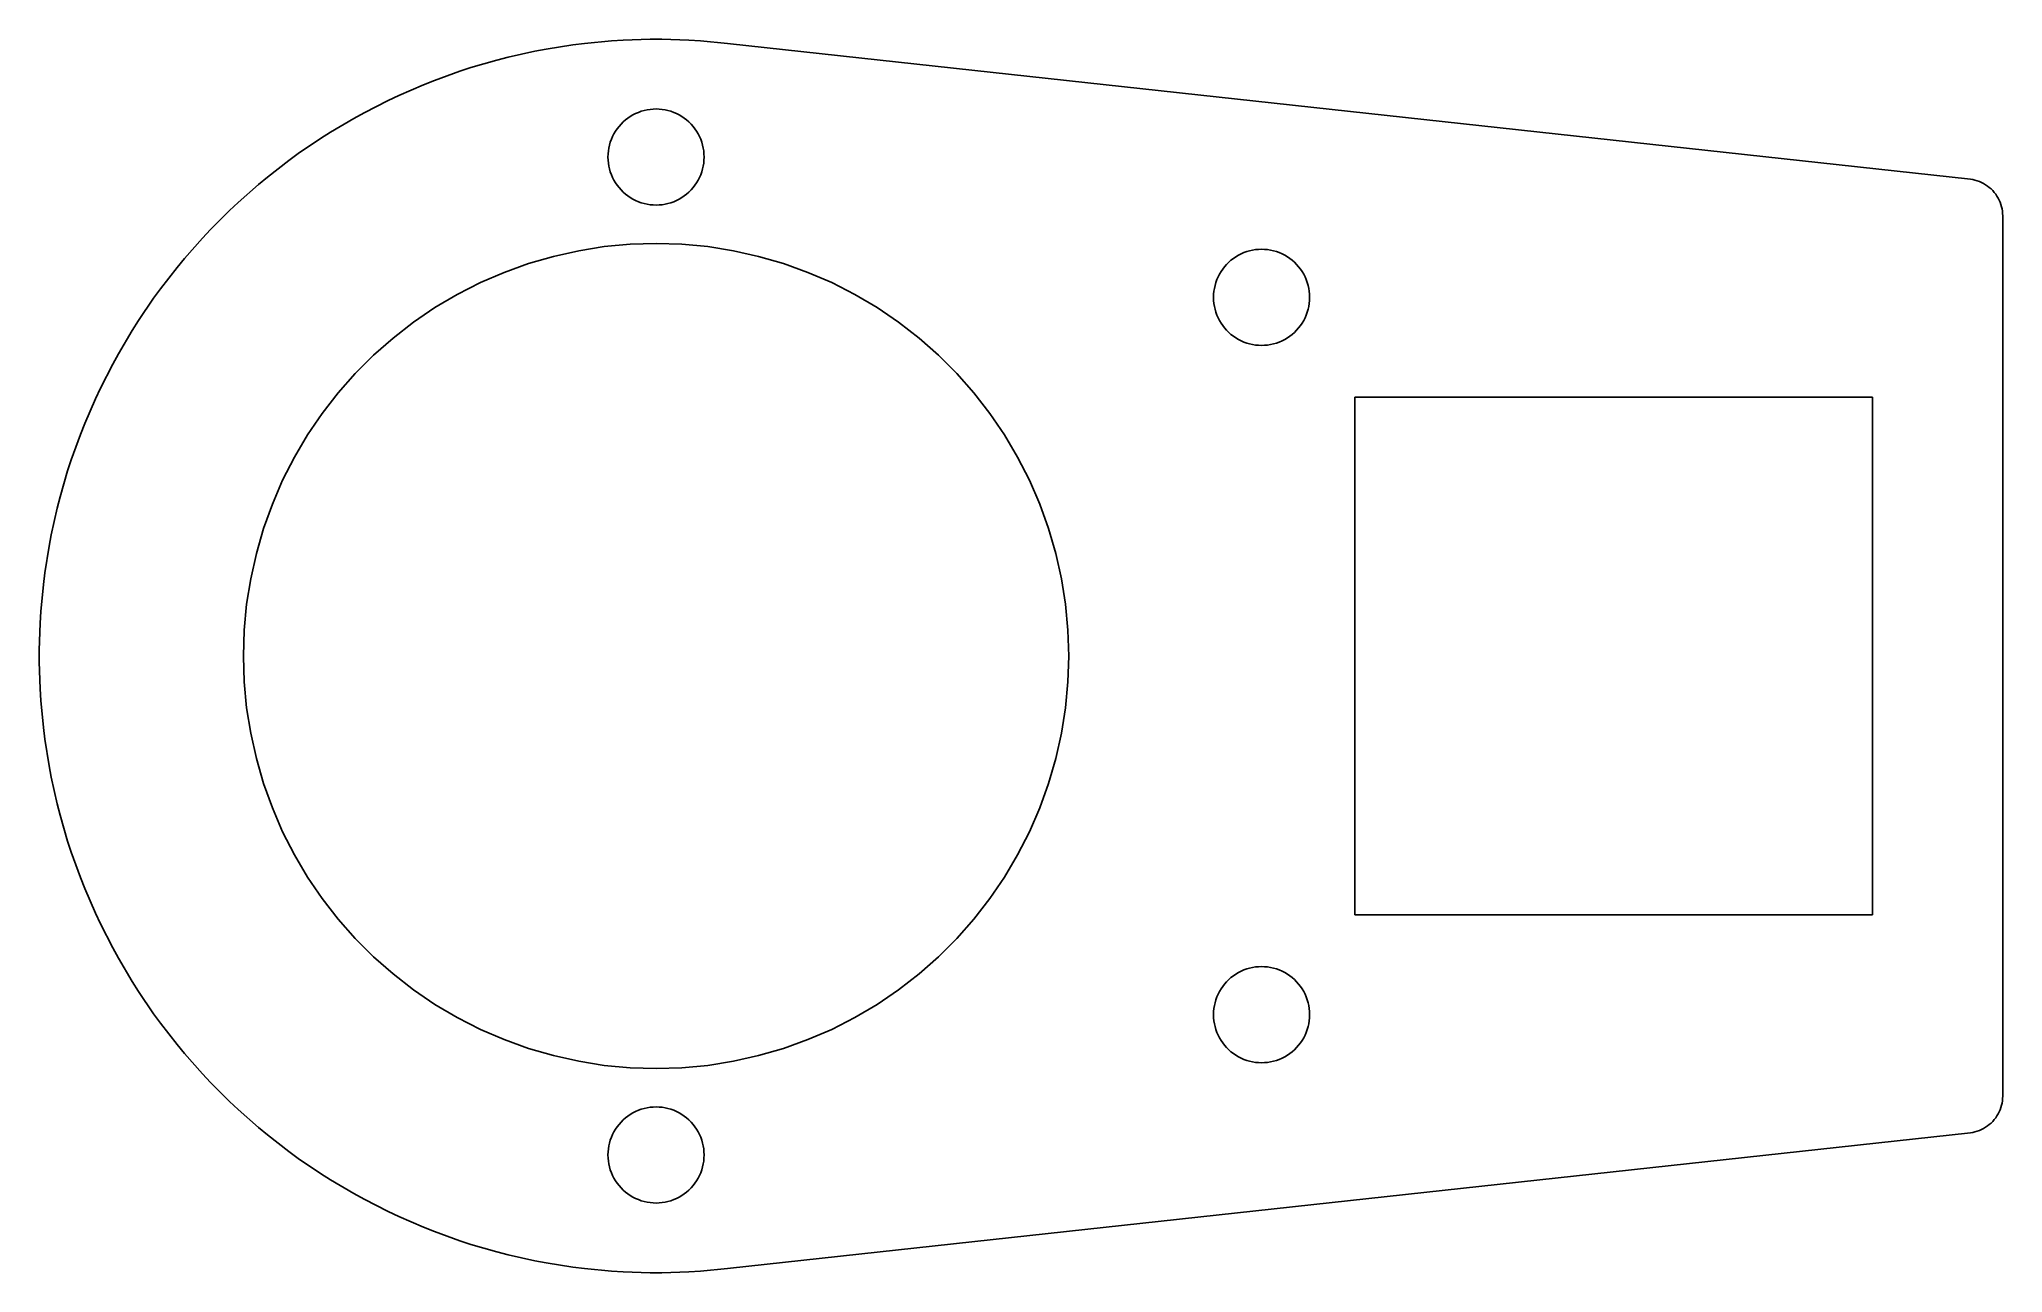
# Model space of a CAD drawing. Header units: metres. Extents: x -53.1 to 0, y -3.8 to 29.6.
import ezdxf

# ---------------------------------------------------------------- set-up
doc = ezdxf.new("R2010")
doc.units = ezdxf.units.M

msp = doc.modelspace()

# ---------------------------------------------------------------- linework, layer by layer
for p, q in [((-39.7143, 29.2668), (-40.4297, 29.1069)), ((-39.4047, 29.3259), (-39.7143, 29.2668)), ((-38.6809, 29.4405), (-39.4047, 29.3259)), ((-38.3675, 29.4801), (-38.6809, 29.4405)), ((-37.6384, 29.549), (-38.3675, 29.4801)), ((-37.3232, 29.5688), (-37.6384, 29.549)), ((-36.5907, 29.5919), (-37.3232, 29.5688)), ((-36.2753, 29.5919), (-36.5907, 29.5919)), ((-35.5428, 29.5688), (-36.2753, 29.5919)), ((-35.2276, 29.549), (-35.5428, 29.5688)), ((-34.4985, 29.4801), (-35.2276, 29.549)), ((-0.87468, 25.8046), (-34.4985, 29.4801)), ((-41.7396, 28.7263), (-42.4286, 28.4782)), ((-41.4388, 28.824), (-41.7396, 28.7263)), ((-40.7355, 29.0284), (-41.4388, 28.824)), ((-40.4297, 29.1069), (-40.7355, 29.0284)), ((-42.7221, 28.362), (-43.3945, 28.071)), ((-42.4286, 28.4782), (-42.7221, 28.362)), ((-43.6802, 27.9366), (-44.3327, 27.6041)), ((-43.3945, 28.071), (-43.6802, 27.9366)), ((-36.9116, 27.6149), (-36.8347, 27.6426)), ((-36.8347, 27.6426), (-36.7563, 27.6654)), ((-36.7563, 27.6654), (-36.6766, 27.6832)), ((-36.6766, 27.6832), (-36.5959, 27.696)), ((-36.5959, 27.696), (-36.5146, 27.7037)), ((-36.5146, 27.7037), (-36.433, 27.7062)), ((-36.433, 27.7062), (-36.3514, 27.7037)), ((-36.3514, 27.7037), (-36.2701, 27.696)), ((-36.2701, 27.696), (-36.1894, 27.6832)), ((-36.1894, 27.6832), (-36.1097, 27.6654)), ((-36.1097, 27.6654), (-36.0313, 27.6426)), ((-36.0313, 27.6426), (-35.9544, 27.6149)), ((-44.6099, 27.4518), (-45.2403, 27.0789)), ((-44.3327, 27.6041), (-44.6099, 27.4518)), ((-37.5722, 27.0325), (-37.5306, 27.1028)), ((-37.5306, 27.1028), (-37.4847, 27.1704)), ((-37.4847, 27.1704), (-37.4347, 27.2349)), ((-37.4347, 27.2349), (-37.3806, 27.2962)), ((-37.3806, 27.2962), (-37.3229, 27.3539)), ((-37.3229, 27.3539), (-37.2616, 27.4079)), ((-37.2616, 27.4079), (-37.1971, 27.458)), ((-37.1971, 27.458), (-37.1296, 27.5039)), ((-37.1296, 27.5039), (-37.0593, 27.5454)), ((-37.0593, 27.5454), (-36.9865, 27.5825)), ((-36.9865, 27.5825), (-36.9116, 27.6149)), ((-35.9544, 27.6149), (-35.8795, 27.5825)), ((-35.8795, 27.5825), (-35.8067, 27.5454)), ((-35.8067, 27.5454), (-35.7364, 27.5039)), ((-35.7364, 27.5039), (-35.6689, 27.458)), ((-35.6689, 27.458), (-35.6044, 27.4079)), ((-35.6044, 27.4079), (-35.5431, 27.3539)), ((-35.5431, 27.3539), (-35.4854, 27.2962)), ((-35.4854, 27.2962), (-35.4313, 27.2349)), ((-35.4313, 27.2349), (-35.3813, 27.1704)), ((-35.3813, 27.1704), (-35.3354, 27.1028)), ((-35.3354, 27.1028), (-35.2938, 27.0325)), ((-45.5069, 26.9097), (-46.1127, 26.498)), ((-45.2403, 27.0789), (-45.5069, 26.9097)), ((-37.7304, 26.4879), (-37.7227, 26.5692)), ((-37.7227, 26.5692), (-37.71, 26.6498)), ((-37.71, 26.6498), (-37.6922, 26.7295)), ((-37.6922, 26.7295), (-37.6694, 26.808)), ((-37.6694, 26.808), (-37.6417, 26.8848)), ((-37.6417, 26.8848), (-37.6093, 26.9598)), ((-37.6093, 26.9598), (-37.5722, 27.0325)), ((-35.2938, 27.0325), (-35.2567, 26.9598)), ((-35.2567, 26.9598), (-35.2243, 26.8848)), ((-35.2243, 26.8848), (-35.1966, 26.808)), ((-35.1966, 26.808), (-35.1738, 26.7295)), ((-35.1738, 26.7295), (-35.156, 26.6498)), ((-35.156, 26.6498), (-35.1433, 26.5692)), ((-35.1433, 26.5692), (-35.1356, 26.4879)), ((-46.3682, 26.3124), (-46.9473, 25.8632)), ((-46.1127, 26.498), (-46.3682, 26.3124)), ((-37.733, 26.4062), (-37.7304, 26.4879)), ((-37.7304, 26.3246), (-37.733, 26.4062)), ((-37.7227, 26.2433), (-37.7304, 26.3246)), ((-37.71, 26.1626), (-37.7227, 26.2433)), ((-37.6922, 26.0829), (-37.71, 26.1626)), ((-37.6694, 26.0045), (-37.6922, 26.0829)), ((-35.1738, 26.0829), (-35.1966, 26.0045)), ((-35.156, 26.1626), (-35.1738, 26.0829)), ((-35.1433, 26.2433), (-35.156, 26.1626)), ((-35.1356, 26.3246), (-35.1433, 26.2433)), ((-35.1356, 26.4879), (-35.133, 26.4062)), ((-35.133, 26.4062), (-35.1356, 26.3246)), ((-47.1903, 25.6622), (-47.7398, 25.1777)), ((-46.9473, 25.8632), (-47.1903, 25.6622)), ((-37.6417, 25.9277), (-37.6694, 26.0045)), ((-37.6093, 25.8527), (-37.6417, 25.9277)), ((-37.5722, 25.78), (-37.6093, 25.8527)), ((-37.5306, 25.7097), (-37.5722, 25.78)), ((-37.4847, 25.6421), (-37.5306, 25.7097)), ((-37.4347, 25.5776), (-37.4847, 25.6421)), ((-37.3806, 25.5163), (-37.4347, 25.5776)), ((-37.3229, 25.4586), (-37.3806, 25.5163)), ((-35.4854, 25.5163), (-35.5431, 25.4586)), ((-35.4313, 25.5776), (-35.4854, 25.5163)), ((-35.3813, 25.6421), (-35.4313, 25.5776)), ((-35.3354, 25.7097), (-35.3813, 25.6421)), ((-35.2938, 25.78), (-35.3354, 25.7097)), ((-35.2567, 25.8527), (-35.2938, 25.78)), ((-35.2243, 25.9277), (-35.2567, 25.8527)), ((-35.1966, 26.0045), (-35.2243, 25.9277)), ((-0.812622, 25.7948), (-0.87468, 25.8046)), ((-0.751312, 25.7811), (-0.812622, 25.7948)), ((-0.690994, 25.7635), (-0.751312, 25.7811)), ((-0.631882, 25.7423), (-0.690994, 25.7635)), ((-0.574234, 25.7173), (-0.631882, 25.7423)), ((-0.51825, 25.6888), (-0.574234, 25.7173)), ((-0.464188, 25.6568), (-0.51825, 25.6888)), ((-0.412216, 25.6215), (-0.464188, 25.6568)), ((-0.362579, 25.583), (-0.412216, 25.6215)), ((-0.31546, 25.5415), (-0.362579, 25.583)), ((-0.271042, 25.497), (-0.31546, 25.5415)), ((-0.229492, 25.4499), (-0.271042, 25.497)), ((-47.7398, 25.1777), (-47.9703, 24.9613)), ((-37.2616, 25.4046), (-37.3229, 25.4586)), ((-37.1971, 25.3545), (-37.2616, 25.4046)), ((-37.1296, 25.3086), (-37.1971, 25.3545)), ((-37.0593, 25.267), (-37.1296, 25.3086)), ((-36.9865, 25.23), (-37.0593, 25.267)), ((-36.9116, 25.1975), (-36.9865, 25.23)), ((-36.8347, 25.1699), (-36.9116, 25.1975)), ((-36.7563, 25.1471), (-36.8347, 25.1699)), ((-36.6766, 25.1293), (-36.7563, 25.1471)), ((-36.5959, 25.1165), (-36.6766, 25.1293)), ((-36.5146, 25.1088), (-36.5959, 25.1165)), ((-36.433, 25.1062), (-36.5146, 25.1088)), ((-36.3514, 25.1088), (-36.433, 25.1062)), ((-36.2701, 25.1165), (-36.3514, 25.1088)), ((-36.1894, 25.1293), (-36.2701, 25.1165)), ((-36.1097, 25.1471), (-36.1894, 25.1293)), ((-36.0313, 25.1699), (-36.1097, 25.1471)), ((-35.9544, 25.1975), (-36.0313, 25.1699)), ((-35.8795, 25.23), (-35.9544, 25.1975)), ((-35.8067, 25.267), (-35.8795, 25.23)), ((-35.7364, 25.3086), (-35.8067, 25.267)), ((-35.6689, 25.3545), (-35.7364, 25.3086)), ((-35.6044, 25.4046), (-35.6689, 25.3545)), ((-35.5431, 25.4586), (-35.6044, 25.4046)), ((-0.190994, 25.4003), (-0.229492, 25.4499)), ((-0.155685, 25.3483), (-0.190994, 25.4003)), ((-0.123703, 25.2943), (-0.155685, 25.3483)), ((-0.095184, 25.2383), (-0.123703, 25.2943)), ((-0.070236, 25.1806), (-0.095184, 25.2383)), ((-0.04895, 25.1215), (-0.070236, 25.1806)), ((-0.031418, 25.0612), (-0.04895, 25.1215)), ((-0.017715, 24.9999), (-0.031418, 25.0612)), ((-0.007889, 24.9378), (-0.017715, 24.9999)), ((-48.488, 24.4436), (-48.7045, 24.213)), ((-47.9703, 24.9613), (-48.488, 24.4436)), ((-0.001984, 24.8753), (-0.007889, 24.9378)), ((0, 24.8125), (-0.001984, 24.8753)), ((0, 1), (0, 24.8125)), ((-48.7045, 24.213), (-49.189, 23.6635)), ((-38.5248, 23.8718), (-37.8321, 23.9816)), ((-37.8321, 23.9816), (-37.1339, 24.0475)), ((-37.1339, 24.0475), (-36.433, 24.0696)), ((-36.433, 24.0696), (-35.732, 24.0475)), ((-35.732, 24.0475), (-35.0339, 23.9816)), ((-35.0339, 23.9816), (-34.3412, 23.8718)), ((-20.2129, 23.8996), (-20.1316, 23.9073)), ((-20.1316, 23.9073), (-20.05, 23.9098)), ((-20.05, 23.9098), (-19.9684, 23.9073)), ((-19.9684, 23.9073), (-19.8871, 23.8996)), ((-49.39, 23.4205), (-49.8391, 22.8415)), ((-49.189, 23.6635), (-49.39, 23.4205)), ((-40.5425, 23.2856), (-39.8826, 23.5232)), ((-39.8826, 23.5232), (-39.2092, 23.7189)), ((-39.2092, 23.7189), (-38.5248, 23.8718)), ((-34.3412, 23.8718), (-33.6568, 23.7189)), ((-33.6568, 23.7189), (-32.9833, 23.5232)), ((-32.9833, 23.5232), (-32.3235, 23.2856)), ((-21.1476, 23.3064), (-21.1017, 23.374)), ((-21.1017, 23.374), (-21.0517, 23.4385)), ((-21.0517, 23.4385), (-20.9977, 23.4997)), ((-20.9977, 23.4997), (-20.9399, 23.5575)), ((-20.9399, 23.5575), (-20.8786, 23.6115)), ((-20.8786, 23.6115), (-20.8141, 23.6616)), ((-20.8141, 23.6616), (-20.7466, 23.7075)), ((-20.7466, 23.7075), (-20.6763, 23.749)), ((-20.6763, 23.749), (-20.6035, 23.7861)), ((-20.6035, 23.7861), (-20.5285, 23.8185)), ((-20.5285, 23.8185), (-20.4517, 23.8462)), ((-20.4517, 23.8462), (-20.3733, 23.869)), ((-20.3733, 23.869), (-20.2936, 23.8868)), ((-20.2936, 23.8868), (-20.2129, 23.8996)), ((-19.8871, 23.8996), (-19.8064, 23.8868)), ((-19.8064, 23.8868), (-19.7267, 23.869)), ((-19.7267, 23.869), (-19.6483, 23.8462)), ((-19.6483, 23.8462), (-19.5714, 23.8185)), ((-19.5714, 23.8185), (-19.4965, 23.7861)), ((-19.4965, 23.7861), (-19.4237, 23.749)), ((-19.4237, 23.749), (-19.3534, 23.7075)), ((-19.3534, 23.7075), (-19.2859, 23.6616)), ((-19.2859, 23.6616), (-19.2213, 23.6115)), ((-19.2213, 23.6115), (-19.1601, 23.5575)), ((-19.1601, 23.5575), (-19.1023, 23.4997)), ((-19.1023, 23.4997), (-19.0483, 23.4385)), ((-19.0483, 23.4385), (-18.9983, 23.374)), ((-18.9983, 23.374), (-18.9524, 23.3064)), ((-49.8391, 22.8415), (-50.0248, 22.586)), ((-41.811, 22.6888), (-41.1861, 23.0071)), ((-41.1861, 23.0071), (-40.5425, 23.2856)), ((-32.3235, 23.2856), (-31.6799, 23.0071)), ((-31.6799, 23.0071), (-31.055, 22.6888)), ((-21.3397, 22.7728), (-21.327, 22.8534)), ((-21.327, 22.8534), (-21.3091, 22.9331)), ((-21.3091, 22.9331), (-21.2864, 23.0116)), ((-21.2864, 23.0116), (-21.2587, 23.0884)), ((-21.2587, 23.0884), (-21.2263, 23.1633)), ((-21.2263, 23.1633), (-21.1892, 23.2361)), ((-21.1892, 23.2361), (-21.1476, 23.3064)), ((-18.9524, 23.3064), (-18.9108, 23.2361)), ((-18.9108, 23.2361), (-18.8737, 23.1633)), ((-18.8737, 23.1633), (-18.8413, 23.0884)), ((-18.8413, 23.0884), (-18.8136, 23.0116)), ((-18.8136, 23.0116), (-18.7908, 22.9331)), ((-18.7908, 22.9331), (-18.773, 22.8534)), ((-18.773, 22.8534), (-18.7602, 22.7728)), ((-50.0248, 22.586), (-50.4365, 21.9801)), ((-42.9946, 21.9376), (-42.4146, 22.3318)), ((-42.4146, 22.3318), (-41.811, 22.6888)), ((-31.055, 22.6888), (-30.4514, 22.3318)), ((-30.4514, 22.3318), (-29.8714, 21.9376)), ((-21.35, 22.6098), (-21.3474, 22.6915)), ((-21.3474, 22.5282), (-21.35, 22.6098)), ((-21.3474, 22.6915), (-21.3397, 22.7728)), ((-21.3397, 22.4469), (-21.3474, 22.5282)), ((-21.327, 22.3662), (-21.3397, 22.4469)), ((-21.3091, 22.2865), (-21.327, 22.3662)), ((-18.773, 22.3662), (-18.7908, 22.2865)), ((-18.7602, 22.4469), (-18.773, 22.3662)), ((-18.7602, 22.7728), (-18.7526, 22.6915)), ((-18.7526, 22.5282), (-18.7602, 22.4469)), ((-18.7526, 22.6915), (-18.75, 22.6098)), ((-18.75, 22.6098), (-18.7526, 22.5282)), ((-50.4365, 21.9801), (-50.6057, 21.7136)), ((-43.5488, 21.5077), (-42.9946, 21.9376)), ((-29.8714, 21.9376), (-29.3172, 21.5077)), ((-21.2864, 22.2081), (-21.3091, 22.2865)), ((-21.2587, 22.1313), (-21.2864, 22.2081)), ((-21.2263, 22.0563), (-21.2587, 22.1313)), ((-21.1892, 21.9836), (-21.2263, 22.0563)), ((-21.1476, 21.9133), (-21.1892, 21.9836)), ((-21.1017, 21.8457), (-21.1476, 21.9133)), ((-21.0517, 21.7812), (-21.1017, 21.8457)), ((-20.9977, 21.7199), (-21.0517, 21.7812)), ((-19.0483, 21.7812), (-19.1023, 21.7199)), ((-18.9983, 21.8457), (-19.0483, 21.7812)), ((-18.9524, 21.9133), (-18.9983, 21.8457)), ((-18.9108, 21.9836), (-18.9524, 21.9133)), ((-18.8737, 22.0563), (-18.9108, 21.9836)), ((-18.8413, 22.1313), (-18.8737, 22.0563)), ((-18.8136, 22.2081), (-18.8413, 22.1313)), ((-18.7908, 22.2865), (-18.8136, 22.2081)), ((-50.6057, 21.7136), (-50.9785, 21.0832)), ((-44.0748, 21.044), (-43.5488, 21.5077)), ((-29.3172, 21.5077), (-28.7912, 21.044)), ((-20.9399, 21.6622), (-20.9977, 21.7199)), ((-20.8786, 21.6082), (-20.9399, 21.6622)), ((-20.8141, 21.5581), (-20.8786, 21.6082)), ((-20.7466, 21.5122), (-20.8141, 21.5581)), ((-20.6763, 21.4706), (-20.7466, 21.5122)), ((-20.6035, 21.4336), (-20.6763, 21.4706)), ((-20.5285, 21.4011), (-20.6035, 21.4336)), ((-20.4517, 21.3735), (-20.5285, 21.4011)), ((-20.3733, 21.3507), (-20.4517, 21.3735)), ((-20.2936, 21.3329), (-20.3733, 21.3507)), ((-20.2129, 21.3201), (-20.2936, 21.3329)), ((-20.1316, 21.3124), (-20.2129, 21.3201)), ((-20.05, 21.3098), (-20.1316, 21.3124)), ((-19.9684, 21.3124), (-20.05, 21.3098)), ((-19.8871, 21.3201), (-19.9684, 21.3124)), ((-19.8064, 21.3329), (-19.8871, 21.3201)), ((-19.7267, 21.3507), (-19.8064, 21.3329)), ((-19.6483, 21.3735), (-19.7267, 21.3507)), ((-19.5714, 21.4011), (-19.6483, 21.3735)), ((-19.4965, 21.4336), (-19.5714, 21.4011)), ((-19.4237, 21.4706), (-19.4965, 21.4336)), ((-19.3534, 21.5122), (-19.4237, 21.4706)), ((-19.2859, 21.5581), (-19.3534, 21.5122)), ((-19.2213, 21.6082), (-19.2859, 21.5581)), ((-19.1601, 21.6622), (-19.2213, 21.6082)), ((-19.1023, 21.7199), (-19.1601, 21.6622)), ((-51.1309, 20.806), (-51.4633, 20.1535)), ((-50.9785, 21.0832), (-51.1309, 20.806)), ((-44.5707, 20.5481), (-44.0748, 21.044)), ((-28.7912, 21.044), (-28.2953, 20.5481)), ((-45.0345, 20.022), (-44.5707, 20.5481)), ((-28.2953, 20.5481), (-27.8315, 20.022)), ((-51.5978, 19.8678), (-51.8888, 19.1953)), ((-51.4633, 20.1535), (-51.5978, 19.8678)), ((-45.4643, 19.4679), (-45.0345, 20.022)), ((-27.8315, 20.022), (-27.4017, 19.4679)), ((-17.525, 5.90625), (-17.525, 19.9062)), ((-17.525, 19.9062), (-3.52499, 19.9062)), ((-3.52499, 19.9062), (-3.52499, 5.90625)), ((-51.8888, 19.1953), (-52.005, 18.9018)), ((-45.8585, 18.8878), (-45.4643, 19.4679)), ((-27.4017, 19.4679), (-27.0075, 18.8878)), ((-52.005, 18.9018), (-52.2531, 18.2128)), ((-46.2155, 18.2842), (-45.8585, 18.8878)), ((-27.0075, 18.8878), (-26.6505, 18.2842)), ((-52.2531, 18.2128), (-52.3508, 17.912)), ((-46.5339, 17.6594), (-46.2155, 18.2842)), ((-26.6505, 18.2842), (-26.3321, 17.6594)), ((-52.3508, 17.912), (-52.5551, 17.2087)), ((-46.8124, 17.0157), (-46.5339, 17.6594)), ((-26.3321, 17.6594), (-26.0536, 17.0157)), ((-52.5551, 17.2087), (-52.6336, 16.903)), ((-47.05, 16.3559), (-46.8124, 17.0157)), ((-26.0536, 17.0157), (-25.816, 16.3559)), ((-52.6336, 16.903), (-52.7935, 16.1876)), ((-52.7935, 16.1876), (-52.8526, 15.8779)), ((-47.2456, 15.6824), (-47.05, 16.3559)), ((-25.816, 16.3559), (-25.6204, 15.6824)), ((-52.8526, 15.8779), (-52.9672, 15.1542)), ((-47.3986, 14.998), (-47.2456, 15.6824)), ((-25.6204, 15.6824), (-25.4674, 14.998)), ((-52.9672, 15.1542), (-53.0068, 14.8407)), ((-47.5083, 14.3054), (-47.3986, 14.998)), ((-25.4674, 14.998), (-25.3577, 14.3054)), ((-53.0068, 14.8407), (-53.0757, 14.1117)), ((-53.0757, 14.1117), (-53.0956, 13.7965)), ((-47.5743, 13.6072), (-47.5083, 14.3054)), ((-25.3577, 14.3054), (-25.2917, 13.6072)), ((-53.0956, 13.7965), (-53.1186, 13.0639)), ((-47.5963, 12.9062), (-47.5743, 13.6072)), ((-25.2917, 13.6072), (-25.2697, 12.9062)), ((-53.1186, 13.0639), (-53.1186, 12.7486)), ((-53.1186, 12.7486), (-53.0956, 12.016)), ((-47.5743, 12.2053), (-47.5963, 12.9062)), ((-25.2697, 12.9062), (-25.2917, 12.2053)), ((-53.0956, 12.016), (-53.0757, 11.7008)), ((-53.0757, 11.7008), (-53.0068, 10.9718)), ((-47.5083, 11.5071), (-47.5743, 12.2053)), ((-25.2917, 12.2053), (-25.3577, 11.5071)), ((-47.3986, 10.8144), (-47.5083, 11.5071)), ((-25.3577, 11.5071), (-25.4674, 10.8144)), ((-53.0068, 10.9718), (-52.9672, 10.6583)), ((-52.9672, 10.6583), (-52.8526, 9.93459)), ((-47.2456, 10.13), (-47.3986, 10.8144)), ((-25.4674, 10.8144), (-25.6204, 10.13)), ((-47.05, 9.45659), (-47.2456, 10.13)), ((-25.6204, 10.13), (-25.816, 9.45659)), ((-52.8526, 9.93459), (-52.7935, 9.62494)), ((-52.7935, 9.62494), (-52.6336, 8.90953)), ((-46.8124, 8.79675), (-47.05, 9.45659)), ((-25.816, 9.45659), (-26.0536, 8.79675)), ((-52.6336, 8.90953), (-52.5551, 8.60378)), ((-52.5551, 8.60378), (-52.3508, 7.90047)), ((-46.5339, 8.15312), (-46.8124, 8.79675)), ((-26.0536, 8.79675), (-26.3321, 8.15312)), ((-46.2155, 7.52826), (-46.5339, 8.15312)), ((-26.3321, 8.15312), (-26.6505, 7.52826)), ((-52.3508, 7.90047), (-52.2531, 7.59967)), ((-52.2531, 7.59967), (-52.005, 6.91068)), ((-45.8585, 6.92464), (-46.2155, 7.52826)), ((-26.6505, 7.52826), (-27.0075, 6.92464)), ((-52.005, 6.91068), (-51.8888, 6.61719)), ((-45.4643, 6.3446), (-45.8585, 6.92464)), ((-27.0075, 6.92464), (-27.4017, 6.3446)), ((-51.8888, 6.61719), (-51.5978, 5.94472)), ((-51.5978, 5.94472), (-51.4633, 5.65903)), ((-45.0345, 5.79047), (-45.4643, 6.3446)), ((-27.4017, 6.3446), (-27.8315, 5.79047)), ((-3.52499, 5.90625), (-17.525, 5.90625)), ((-51.4633, 5.65903), (-51.1309, 5.0065)), ((-44.5707, 5.26442), (-45.0345, 5.79047)), ((-27.8315, 5.79047), (-28.2953, 5.26442)), ((-51.1309, 5.0065), (-50.9785, 4.72931)), ((-44.0748, 4.76852), (-44.5707, 5.26442)), ((-28.2953, 5.26442), (-28.7912, 4.76852)), ((-50.9785, 4.72931), (-50.6057, 4.09892)), ((-43.5488, 4.30475), (-44.0748, 4.76852)), ((-42.9946, 3.87492), (-43.5488, 4.30475)), ((-29.3172, 4.30475), (-29.8714, 3.87492)), ((-28.7912, 4.76852), (-29.3172, 4.30475)), ((-20.8786, 4.20432), (-20.8141, 4.25436)), ((-20.8141, 4.25436), (-20.7466, 4.30028)), ((-20.7466, 4.30028), (-20.6763, 4.34184)), ((-20.6763, 4.34184), (-20.6035, 4.37892)), ((-20.6035, 4.37892), (-20.5285, 4.41136)), ((-20.5285, 4.41136), (-20.4517, 4.43903)), ((-20.4517, 4.43903), (-20.3733, 4.46181)), ((-20.3733, 4.46181), (-20.2936, 4.47963)), ((-20.2936, 4.47963), (-20.2129, 4.4924)), ((-20.2129, 4.4924), (-20.1316, 4.50008)), ((-20.1316, 4.50008), (-20.05, 4.50266)), ((-20.05, 4.50266), (-19.9684, 4.50008)), ((-19.9684, 4.50008), (-19.8871, 4.4924)), ((-19.8871, 4.4924), (-19.8064, 4.47963)), ((-19.8064, 4.47963), (-19.7267, 4.46181)), ((-19.7267, 4.46181), (-19.6483, 4.43903)), ((-19.6483, 4.43903), (-19.5714, 4.41136)), ((-19.5714, 4.41136), (-19.4965, 4.37892)), ((-19.4965, 4.37892), (-19.4237, 4.34184)), ((-19.4237, 4.34184), (-19.3534, 4.30028)), ((-19.3534, 4.30028), (-19.2859, 4.25436)), ((-19.2859, 4.25436), (-19.2213, 4.20432)), ((-50.6057, 4.09892), (-50.4365, 3.83235)), ((-50.4365, 3.83235), (-50.0248, 3.22655)), ((-42.4146, 3.48073), (-42.9946, 3.87492)), ((-29.8714, 3.87492), (-30.4514, 3.48073)), ((-21.2587, 3.68121), (-21.2263, 3.75616)), ((-21.2263, 3.75616), (-21.1892, 3.82893)), ((-21.1892, 3.82893), (-21.1476, 3.89923)), ((-21.1476, 3.89923), (-21.1017, 3.96677)), ((-21.1017, 3.96677), (-21.0517, 4.0313)), ((-21.0517, 4.0313), (-20.9977, 4.09256)), ((-20.9977, 4.09256), (-20.9399, 4.15031)), ((-20.9399, 4.15031), (-20.8786, 4.20432)), ((-19.2213, 4.20432), (-19.1601, 4.15031)), ((-19.1601, 4.15031), (-19.1023, 4.09256)), ((-19.1023, 4.09256), (-19.0483, 4.0313)), ((-19.0483, 4.0313), (-18.9983, 3.96677)), ((-18.9983, 3.96677), (-18.9524, 3.89923)), ((-18.9524, 3.89923), (-18.9108, 3.82893)), ((-18.9108, 3.82893), (-18.8737, 3.75616)), ((-18.8737, 3.75616), (-18.8413, 3.68121)), ((-50.0248, 3.22655), (-49.8391, 2.97101)), ((-41.811, 3.12373), (-42.4146, 3.48073)), ((-30.4514, 3.48073), (-31.055, 3.12373)), ((-21.35, 3.20265), (-21.3474, 3.28427)), ((-21.3474, 3.12102), (-21.35, 3.20265)), ((-21.3474, 3.28427), (-21.3397, 3.36559)), ((-21.3397, 3.36559), (-21.327, 3.44624)), ((-21.327, 3.44624), (-21.3091, 3.52594)), ((-21.3091, 3.52594), (-21.2864, 3.60437)), ((-21.2864, 3.60437), (-21.2587, 3.68121)), ((-18.8413, 3.68121), (-18.8136, 3.60437)), ((-18.8136, 3.60437), (-18.7908, 3.52594)), ((-18.7908, 3.52594), (-18.773, 3.44624)), ((-18.773, 3.44624), (-18.7602, 3.36559)), ((-18.7602, 3.36559), (-18.7526, 3.28427)), ((-18.7526, 3.28427), (-18.75, 3.20265)), ((-18.75, 3.20265), (-18.7526, 3.12102)), ((-49.8391, 2.97101), (-49.39, 2.39195)), ((-41.1861, 2.80536), (-41.811, 3.12373)), ((-40.5425, 2.52684), (-41.1861, 2.80536)), ((-31.6799, 2.80536), (-32.3235, 2.52684)), ((-31.055, 3.12373), (-31.6799, 2.80536)), ((-21.3397, 3.03972), (-21.3474, 3.12102)), ((-21.327, 2.95905), (-21.3397, 3.03972)), ((-21.3091, 2.87935), (-21.327, 2.95905)), ((-21.2864, 2.80093), (-21.3091, 2.87935)), ((-21.2587, 2.72409), (-21.2864, 2.80093)), ((-21.2263, 2.64914), (-21.2587, 2.72409)), ((-18.8413, 2.72409), (-18.8737, 2.64914)), ((-18.8136, 2.80093), (-18.8413, 2.72409)), ((-18.7908, 2.87935), (-18.8136, 2.80093)), ((-18.773, 2.95905), (-18.7908, 2.87935)), ((-18.7602, 3.03972), (-18.773, 2.95905)), ((-18.7526, 3.12102), (-18.7602, 3.03972)), ((-49.39, 2.39195), (-49.189, 2.14897)), ((-49.189, 2.14897), (-48.7045, 1.59946)), ((-39.8826, 2.28928), (-40.5425, 2.52684)), ((-39.2092, 2.09363), (-39.8826, 2.28928)), ((-32.9833, 2.28928), (-33.6568, 2.09363)), ((-32.3235, 2.52684), (-32.9833, 2.28928)), ((-21.1892, 2.57637), (-21.2263, 2.64914)), ((-21.1476, 2.50607), (-21.1892, 2.57637)), ((-21.1017, 2.43852), (-21.1476, 2.50607)), ((-21.0517, 2.37399), (-21.1017, 2.43852)), ((-20.9977, 2.31274), (-21.0517, 2.37399)), ((-20.9399, 2.25499), (-20.9977, 2.31274)), ((-20.8786, 2.20099), (-20.9399, 2.25499)), ((-20.8141, 2.15092), (-20.8786, 2.20099)), ((-20.7466, 2.10503), (-20.8141, 2.15092)), ((-19.2859, 2.15092), (-19.3534, 2.10503)), ((-19.2213, 2.20099), (-19.2859, 2.15092)), ((-19.1601, 2.25499), (-19.2213, 2.20099)), ((-19.1023, 2.31274), (-19.1601, 2.25499)), ((-19.0483, 2.37399), (-19.1023, 2.31274)), ((-18.9983, 2.43852), (-19.0483, 2.37399)), ((-18.9524, 2.50607), (-18.9983, 2.43852)), ((-18.9108, 2.57637), (-18.9524, 2.50607)), ((-18.8737, 2.64914), (-18.9108, 2.57637)), ((-48.7045, 1.59946), (-48.488, 1.36893)), ((-38.5248, 1.94064), (-39.2092, 2.09363)), ((-37.8321, 1.83093), (-38.5248, 1.94064)), ((-37.1339, 1.76494), (-37.8321, 1.83093)), ((-36.433, 1.7429), (-37.1339, 1.76494)), ((-35.732, 1.76494), (-36.433, 1.7429)), ((-35.0339, 1.83093), (-35.732, 1.76494)), ((-34.3412, 1.94064), (-35.0339, 1.83093)), ((-33.6568, 2.09363), (-34.3412, 1.94064)), ((-20.6763, 2.06345), (-20.7466, 2.10503)), ((-20.6035, 2.02637), (-20.6763, 2.06345)), ((-20.5285, 1.99394), (-20.6035, 2.02637)), ((-20.4517, 1.96628), (-20.5285, 1.99394)), ((-20.3733, 1.9435), (-20.4517, 1.96628)), ((-20.2936, 1.92567), (-20.3733, 1.9435)), ((-20.2129, 1.9129), (-20.2936, 1.92567)), ((-20.1316, 1.90521), (-20.2129, 1.9129)), ((-20.05, 1.90265), (-20.1316, 1.90521)), ((-19.9684, 1.90521), (-20.05, 1.90265)), ((-19.8871, 1.9129), (-19.9684, 1.90521)), ((-19.8064, 1.92567), (-19.8871, 1.9129)), ((-19.7267, 1.9435), (-19.8064, 1.92567)), ((-19.6483, 1.96628), (-19.7267, 1.9435)), ((-19.5714, 1.99394), (-19.6483, 1.96628)), ((-19.4965, 2.02637), (-19.5714, 1.99394)), ((-19.4237, 2.06345), (-19.4965, 2.02637)), ((-19.3534, 2.10503), (-19.4237, 2.06345)), ((-48.488, 1.36893), (-47.9703, 0.851227)), ((-47.9703, 0.851227), (-47.7398, 0.63475)), ((-47.7398, 0.63475), (-47.1903, 0.150284)), ((-37.1296, 0.503891), (-37.0593, 0.545456)), ((-37.0593, 0.545456), (-36.9865, 0.582535)), ((-36.9865, 0.582535), (-36.9116, 0.61496)), ((-36.9116, 0.61496), (-36.8347, 0.642624)), ((-36.8347, 0.642624), (-36.7563, 0.665421)), ((-36.7563, 0.665421), (-36.6766, 0.683228)), ((-36.6766, 0.683228), (-36.5959, 0.695999)), ((-36.5959, 0.695999), (-36.5146, 0.70369)), ((-36.5146, 0.70369), (-36.433, 0.706253)), ((-36.433, 0.706253), (-36.3514, 0.70369)), ((-36.3514, 0.70369), (-36.2701, 0.695999)), ((-36.2701, 0.695999), (-36.1894, 0.683228)), ((-36.1894, 0.683228), (-36.1097, 0.665421)), ((-36.1097, 0.665421), (-36.0313, 0.642624)), ((-36.0313, 0.642624), (-35.9544, 0.61496)), ((-35.9544, 0.61496), (-35.8795, 0.582535)), ((-35.8795, 0.582535), (-35.8067, 0.545456)), ((-35.8067, 0.545456), (-35.7364, 0.503891)), ((-0.123703, 0.51825), (-0.095184, 0.574234)), ((-0.095184, 0.574234), (-0.070236, 0.631882)), ((-0.070236, 0.631882), (-0.04895, 0.690994)), ((-0.04895, 0.690994), (-0.031418, 0.751312)), ((-0.031418, 0.751312), (-0.017715, 0.812622)), ((-0.017715, 0.812622), (-0.007889, 0.87468)), ((-0.007889, 0.87468), (-0.001984, 0.93721)), ((-0.001984, 0.93721), (0, 1)), ((-47.1903, 0.150284), (-46.9473, -0.050736)), ((-37.6093, -0.040222), (-37.5722, 0.032532)), ((-37.5722, 0.032532), (-37.5306, 0.102829)), ((-37.5306, 0.102829), (-37.4847, 0.17038)), ((-37.4847, 0.17038), (-37.4347, 0.234909)), ((-37.4347, 0.234909), (-37.3806, 0.296173)), ((-37.3806, 0.296173), (-37.3229, 0.353912)), ((-37.3229, 0.353912), (-37.2616, 0.407928)), ((-37.2616, 0.407928), (-37.1971, 0.457977)), ((-37.1971, 0.457977), (-37.1296, 0.503891)), ((-35.7364, 0.503891), (-35.6689, 0.457977)), ((-35.6689, 0.457977), (-35.6044, 0.407928)), ((-35.6044, 0.407928), (-35.5431, 0.353912)), ((-35.5431, 0.353912), (-35.4854, 0.296173)), ((-35.4854, 0.296173), (-35.4313, 0.234909)), ((-35.4313, 0.234909), (-35.3813, 0.17038)), ((-35.3813, 0.17038), (-35.3354, 0.102829)), ((-35.3354, 0.102829), (-35.2938, 0.032532)), ((-35.2938, 0.032532), (-35.2567, -0.040222)), ((-34.4985, -3.66759), (-0.87468, 0.007889)), ((-0.87468, 0.007889), (-0.812622, 0.017715)), ((-0.812622, 0.017715), (-0.751312, 0.031418)), ((-0.751312, 0.031418), (-0.690994, 0.04895)), ((-0.690994, 0.04895), (-0.631882, 0.070236)), ((-0.631882, 0.070236), (-0.574234, 0.095184)), ((-0.574234, 0.095184), (-0.51825, 0.123703)), ((-0.51825, 0.123703), (-0.464188, 0.155685)), ((-0.464188, 0.155685), (-0.412216, 0.190994)), ((-0.412216, 0.190994), (-0.362579, 0.229492)), ((-0.362579, 0.229492), (-0.31546, 0.271042)), ((-0.31546, 0.271042), (-0.271042, 0.31546)), ((-0.271042, 0.31546), (-0.229492, 0.362579)), ((-0.229492, 0.362579), (-0.190994, 0.412216)), ((-0.190994, 0.412216), (-0.155685, 0.464188)), ((-0.155685, 0.464188), (-0.123703, 0.51825)), ((-46.9473, -0.050736), (-46.3682, -0.499878)), ((-46.3682, -0.499878), (-46.1127, -0.685532)), ((-37.733, -0.59375), (-37.7304, -0.512115)), ((-37.7304, -0.512115), (-37.7227, -0.430817)), ((-37.7227, -0.430817), (-37.71, -0.350143)), ((-37.71, -0.350143), (-37.6922, -0.270447)), ((-37.6922, -0.270447), (-37.6694, -0.192017)), ((-37.6694, -0.192017), (-37.6417, -0.115173)), ((-37.6417, -0.115173), (-37.6093, -0.040222)), ((-35.2567, -0.040222), (-35.2243, -0.115173)), ((-35.2243, -0.115173), (-35.1966, -0.192017)), ((-35.1966, -0.192017), (-35.1738, -0.270447)), ((-35.1738, -0.270447), (-35.156, -0.350143)), ((-35.156, -0.350143), (-35.1433, -0.430817)), ((-35.1433, -0.430817), (-35.1356, -0.512115)), ((-35.1356, -0.512115), (-35.133, -0.59375)), ((-46.1127, -0.685532), (-45.5069, -1.09723)), ((-37.7304, -0.675369), (-37.733, -0.59375)), ((-37.7227, -0.756668), (-37.7304, -0.675369)), ((-37.71, -0.837341), (-37.7227, -0.756668)), ((-37.6922, -0.917038), (-37.71, -0.837341)), ((-37.6694, -0.995468), (-37.6922, -0.917038)), ((-37.6417, -1.07231), (-37.6694, -0.995468)), ((-35.1966, -0.995468), (-35.2243, -1.07231)), ((-35.1738, -0.917038), (-35.1966, -0.995468)), ((-35.156, -0.837341), (-35.1738, -0.917038)), ((-35.1433, -0.756668), (-35.156, -0.837341)), ((-35.1356, -0.675369), (-35.1433, -0.756668)), ((-35.133, -0.59375), (-35.1356, -0.675369)), ((-45.5069, -1.09723), (-45.2403, -1.26642)), ((-45.2403, -1.26642), (-44.6099, -1.63925)), ((-37.6093, -1.14726), (-37.6417, -1.07231)), ((-37.5722, -1.22002), (-37.6093, -1.14726)), ((-37.5306, -1.29031), (-37.5722, -1.22002)), ((-37.4847, -1.35786), (-37.5306, -1.29031)), ((-37.4347, -1.42239), (-37.4847, -1.35786)), ((-37.3806, -1.48366), (-37.4347, -1.42239)), ((-37.3229, -1.5414), (-37.3806, -1.48366)), ((-37.2616, -1.59541), (-37.3229, -1.5414)), ((-35.5431, -1.5414), (-35.6044, -1.59541)), ((-35.4854, -1.48366), (-35.5431, -1.5414)), ((-35.4313, -1.42239), (-35.4854, -1.48366)), ((-35.3813, -1.35786), (-35.4313, -1.42239)), ((-35.3354, -1.29031), (-35.3813, -1.35786)), ((-35.2938, -1.22002), (-35.3354, -1.29031)), ((-35.2567, -1.14726), (-35.2938, -1.22002)), ((-35.2243, -1.07231), (-35.2567, -1.14726)), ((-44.6099, -1.63925), (-44.3327, -1.79163)), ((-44.3327, -1.79163), (-43.6802, -2.1241)), ((-43.6802, -2.1241), (-43.3945, -2.25853)), ((-37.1971, -1.64546), (-37.2616, -1.59541)), ((-37.1296, -1.69138), (-37.1971, -1.64546)), ((-37.0593, -1.73294), (-37.1296, -1.69138)), ((-36.9865, -1.77002), (-37.0593, -1.73294)), ((-36.9116, -1.80244), (-36.9865, -1.77002)), ((-36.8347, -1.83011), (-36.9116, -1.80244)), ((-36.7563, -1.85291), (-36.8347, -1.83011)), ((-36.6766, -1.87071), (-36.7563, -1.85291)), ((-36.5959, -1.88348), (-36.6766, -1.87071)), ((-36.5146, -1.89117), (-36.5959, -1.88348)), ((-36.433, -1.89374), (-36.5146, -1.89117)), ((-36.3514, -1.89117), (-36.433, -1.89374)), ((-36.2701, -1.88348), (-36.3514, -1.89117)), ((-36.1894, -1.87071), (-36.2701, -1.88348)), ((-36.1097, -1.85291), (-36.1894, -1.87071)), ((-36.0313, -1.83011), (-36.1097, -1.85291)), ((-35.9544, -1.80244), (-36.0313, -1.83011)), ((-35.8795, -1.77002), (-35.9544, -1.80244)), ((-35.8067, -1.73294), (-35.8795, -1.77002)), ((-35.7364, -1.69138), (-35.8067, -1.73294)), ((-35.6689, -1.64546), (-35.7364, -1.69138)), ((-35.6044, -1.59541), (-35.6689, -1.64546)), ((-43.3945, -2.25853), (-42.7221, -2.54953)), ((-42.7221, -2.54953), (-42.4286, -2.66574)), ((-42.4286, -2.66574), (-41.7396, -2.9138)), ((-41.7396, -2.9138), (-41.4388, -3.01154)), ((-41.4388, -3.01154), (-40.7355, -3.21587)), ((-40.7355, -3.21587), (-40.4297, -3.29437)), ((-40.4297, -3.29437), (-39.7143, -3.45428)), ((-39.7143, -3.45428), (-39.4047, -3.51335)), ((-39.4047, -3.51335), (-38.6809, -3.62798)), ((-38.6809, -3.62798), (-38.3675, -3.66759)), ((-38.3675, -3.66759), (-37.6384, -3.7365)), ((-35.2276, -3.7365), (-34.4985, -3.66759)), ((-37.6384, -3.7365), (-37.3232, -3.75632)), ((-37.3232, -3.75632), (-36.5907, -3.77936)), ((-36.5907, -3.77936), (-36.2753, -3.77936)), ((-36.2753, -3.77936), (-35.5428, -3.75632)), ((-35.5428, -3.75632), (-35.2276, -3.7365))]:
    msp.add_line(p, q)

doc.saveas('drawing.dxf')
